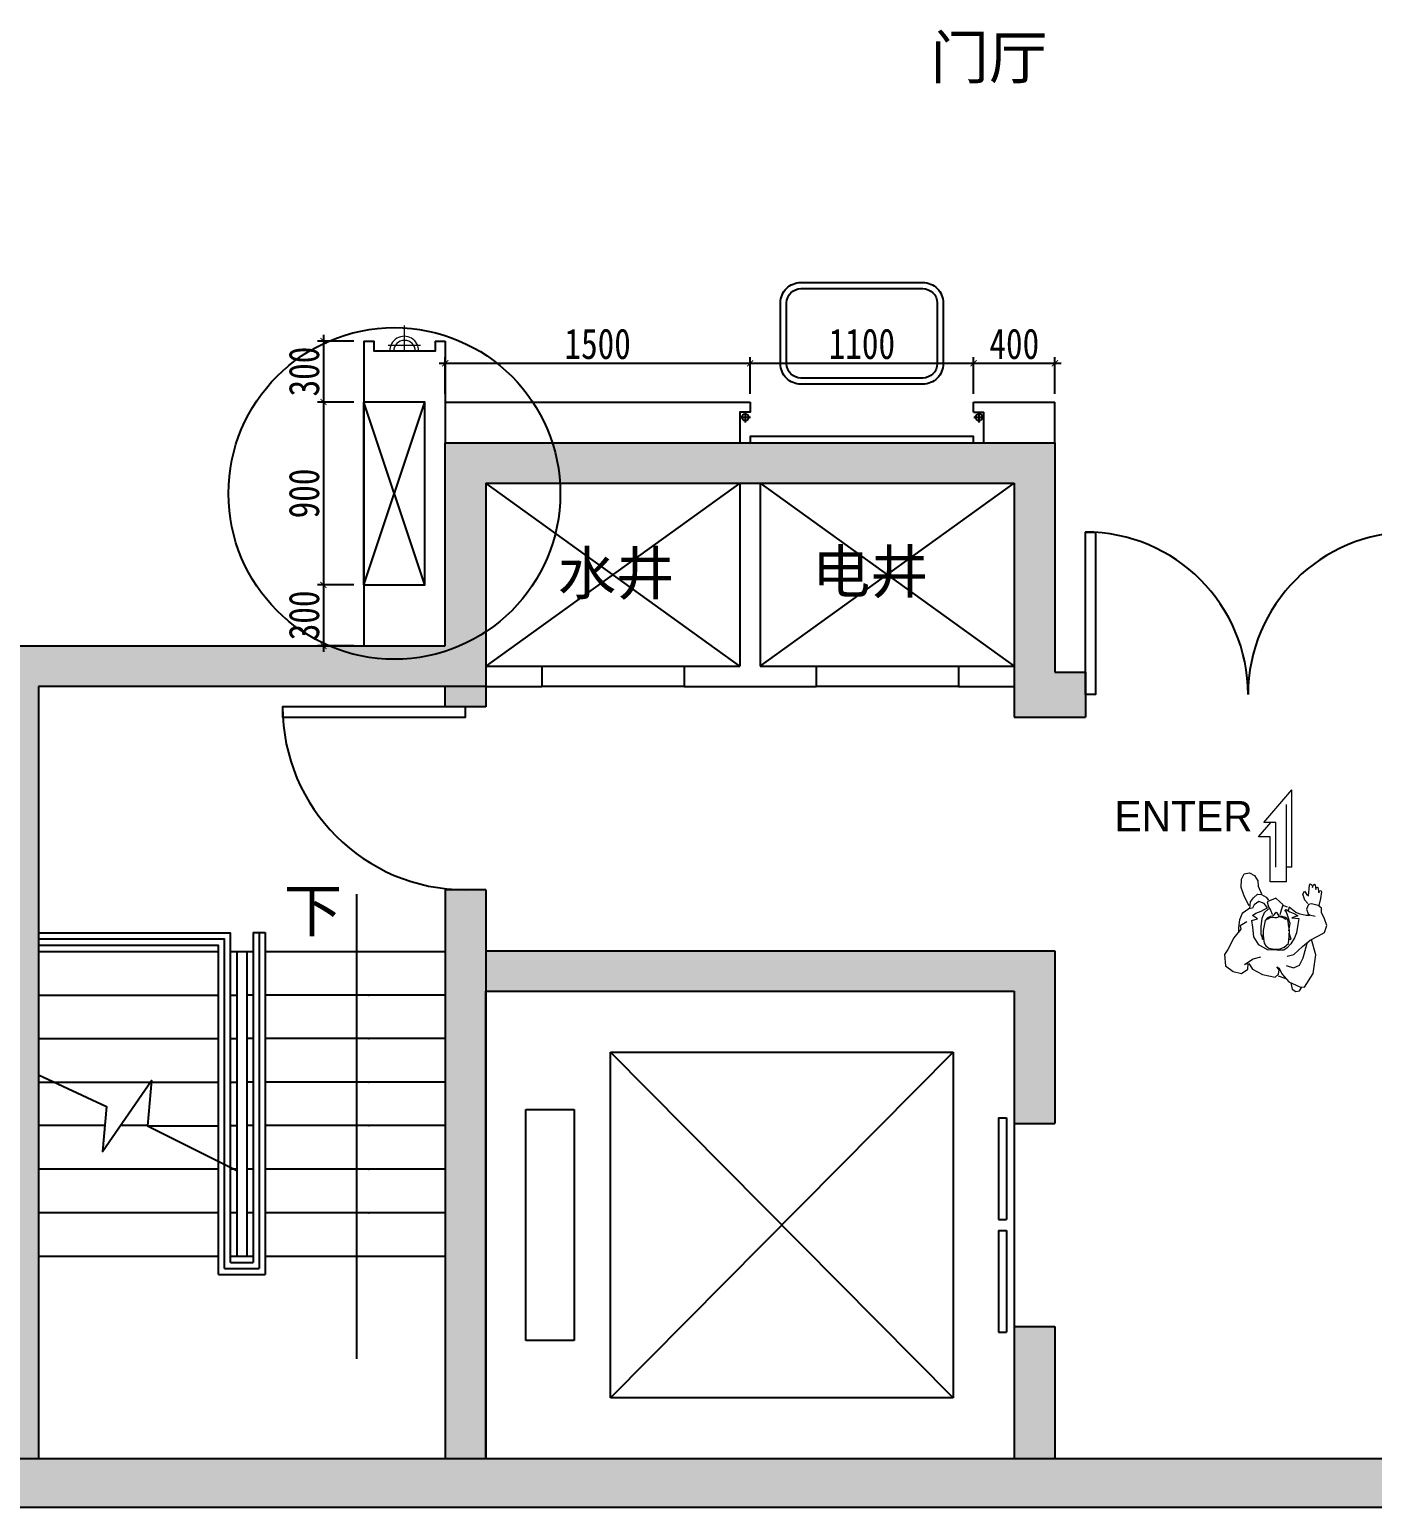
# Model space of a CAD drawing. Header units: millimetres. Extents: x -41640 to 3079702, y -5257903 to 68462.
# Drawn here: x -29616 to -23009, y 35367 to 42640 of the extents above; entities that cross this region are included whole.
import ezdxf

# ---------------------------------------------------------------- set-up
doc = ezdxf.new("R2010")
doc.units = ezdxf.units.MM
doc.header["$LTSCALE"] = 10
doc.linetypes.add('CONTINOUS', pattern=[0])
doc.layers.get('0').update_dxf_attribs({"color": 255})
doc.layers.get('Defpoints').update_dxf_attribs({"color": 255})
for name, color, linetype in [('0008原建筑墙柱体', 145, 'Continuous'), ('0022地面轮廓线', 161, 'Continuous'), ('DIM_SYMB', 3, 'Continuous'), ('EVTR', 45, 'Continuous'), ('PUB_TEXT', 7, 'Continuous'), ('WALL', 255, 'Continuous')]:
    doc.layers.add(name, color=color, linetype=linetype)
doc.layers.add('1综合天花【灯具图层】', color=50, linetype='Continuous', lineweight=13)
doc.layers.add('浅线', color=251, linetype='CONTINOUS', lineweight=0)
doc.styles.add('(图框)宋体', font='', dxfattribs={"width": 0.8})
doc.styles.get("Standard").update_dxf_attribs({"font": ''})
doc.styles.add('邓林', font='simhei.ttf')
doc.styles.add('黑体', font='simhei.ttf', dxfattribs={"width": 0.7})
doc.styles.get('(图框)宋体').set_extended_font_data('SimSun')
doc.styles.get('Standard').set_extended_font_data('SimSun')
doc.dimstyles.get("Standard").update_dxf_attribs({"dimtxt": 0.18, "dimasz": 0.18, "dimexe": 0.18, "dimexo": 0.0625, "dimgap": 0.09, "dimtad": 0, "dimtih": 1, "dimtoh": 1, "dimdec": 4, "dimzin": 0, "dimdsep": 46, "dimtxsty": 'Standard', "dimcen": 0.09, "dimadec": 0, "dimazin": 0, "dimtfac": 1, "dimtdec": 4, "dimtofl": 0, "dimtmove": 0, "dimatfit": 3, "dimfxl": 1, "dimtolj": 1, "dimtzin": 0, "dimarcsym": 0})

# ---------------------------------------------------------------- blocks, each defined once
blk = doc.blocks.new('erhyrehrt')
at = {"layer": '浅线', "color": 250}
for p, q in [((1729821, -3462197.5), (1729793.4, -3462234.3)), ((1729821, -3462197.5), (1729793.4, -3462234.3)), ((1729876.1, -3462191.4), (1729821, -3462197.5)), ((1729876.1, -3462191.4), (1729821, -3462197.5)), ((1729900.6, -3462208.2), (1729876.1, -3462191.4)), ((1729900.6, -3462208.2), (1729876.1, -3462191.4)), ((1729793.4, -3462234.3), (1729782.7, -3462275.6)), ((1729793.4, -3462234.3), (1729782.7, -3462275.6)), ((1729958.9, -3462237.3), (1729900.6, -3462208.2)), ((1729958.9, -3462237.3), (1729900.6, -3462208.2)), ((1730001.7, -3462272.5), (1729958.9, -3462237.3)), ((1730001.7, -3462272.5), (1729958.9, -3462237.3)), ((1730009.4, -3462260.3), (1729986.4, -3462260.3)), ((1730009.4, -3462260.3), (1729986.4, -3462260.3)), ((1730017.1, -3462269.5), (1730001.7, -3462272.5)), ((1730017.1, -3462269.5), (1730001.7, -3462272.5)), ((1730047.7, -3462264.9), (1730009.4, -3462260.3)), ((1730047.7, -3462264.9), (1730009.4, -3462260.3)), ((1730037, -3462301.6), (1730017.1, -3462269.5)), ((1730037, -3462301.6), (1730017.1, -3462269.5)), ((1730078.3, -3462278.7), (1730047.7, -3462264.9)), ((1730078.3, -3462278.7), (1730047.7, -3462264.9)), ((1730161.1, -3462290.9), (1730205.5, -3462274.1)), ((1730161.1, -3462290.9), (1730205.5, -3462274.1)), ((1730205.5, -3462274.1), (1730246.9, -3462275.6)), ((1730205.5, -3462274.1), (1730246.9, -3462275.6)), ((1729804.1, -3462329.2), (1729778.1, -3462378.1)), ((1729804.1, -3462329.2), (1729778.1, -3462378.1)), ((1729782.7, -3462275.6), (1729804.1, -3462306.2)), ((1729782.7, -3462275.6), (1729804.1, -3462306.2)), ((1729804.1, -3462306.2), (1729830.2, -3462307.7)), ((1729804.1, -3462306.2), (1729830.2, -3462307.7)), ((1729831.7, -3462312.3), (1729804.1, -3462329.2)), ((1729831.7, -3462312.3), (1729804.1, -3462329.2)), ((1729830.2, -3462307.7), (1729827.1, -3462290.9)), ((1729827.1, -3462290.9), (1729854.7, -3462332.2)), ((1729830.2, -3462307.7), (1729827.1, -3462290.9)), ((1729827.1, -3462290.9), (1729854.7, -3462332.2)), ((1729854.7, -3462332.2), (1729865.4, -3462370.5)), ((1729854.7, -3462332.2), (1729865.4, -3462370.5)), ((1729923.6, -3462361.3), (1729963.4, -3462336.8)), ((1729923.6, -3462361.3), (1729963.4, -3462336.8)), ((1729963.4, -3462336.8), (1730010.9, -3462330.7)), ((1729963.4, -3462336.8), (1730010.9, -3462330.7)), ((1730010.9, -3462330.7), (1730043.1, -3462326.1)), ((1730010.9, -3462330.7), (1730043.1, -3462326.1)), ((1730043.1, -3462326.1), (1730052.3, -3462353.7)), ((1730043.1, -3462326.1), (1730052.3, -3462353.7)), ((1730052.3, -3462353.7), (1730069.2, -3462329.2)), ((1730052.3, -3462353.7), (1730069.2, -3462329.2)), ((1730069.2, -3462329.2), (1730079.9, -3462346)), ((1730069.2, -3462329.2), (1730079.9, -3462346)), ((1730101.3, -3462310.8), (1730078.3, -3462278.7)), ((1730101.3, -3462310.8), (1730078.3, -3462278.7)), ((1730079.9, -3462346), (1730089.1, -3462372)), ((1730079.9, -3462346), (1730089.1, -3462372)), ((1730104.4, -3462329.2), (1730101.3, -3462310.8)), ((1730104.4, -3462329.2), (1730101.3, -3462310.8)), ((1730102.9, -3462316.9), (1730135, -3462320)), ((1730102.9, -3462316.9), (1730135, -3462320)), ((1730121.2, -3462338.3), (1730104.4, -3462329.2)), ((1730121.2, -3462338.3), (1730104.4, -3462329.2)), ((1730116.6, -3462313.9), (1730161.1, -3462290.9)), ((1730116.6, -3462313.9), (1730161.1, -3462290.9)), ((1730136.6, -3462361.3), (1730121.2, -3462338.3)), ((1730136.6, -3462361.3), (1730121.2, -3462338.3)), ((1730135, -3462320), (1730154.9, -3462335.3)), ((1730135, -3462320), (1730154.9, -3462335.3)), ((1730154.9, -3462335.3), (1730173.3, -3462353.7)), ((1730154.9, -3462335.3), (1730173.3, -3462353.7)), ((1730265.2, -3462339.9), (1730239.2, -3462355.2)), ((1730265.2, -3462339.9), (1730239.2, -3462355.2)), ((1730246.9, -3462275.6), (1730272.9, -3462287.8)), ((1730246.9, -3462275.6), (1730272.9, -3462287.8)), ((1730279, -3462315.4), (1730265.2, -3462339.9)), ((1730279, -3462315.4), (1730265.2, -3462339.9)), ((1730272.9, -3462287.8), (1730279, -3462315.4)), ((1730272.9, -3462287.8), (1730279, -3462315.4)), ((1729778.1, -3462378.1), (1729764.3, -3462440.9)), ((1729778.1, -3462378.1), (1729764.3, -3462440.9)), ((1729897.6, -3462448.6), (1729899.1, -3462402.6)), ((1729897.6, -3462448.6), (1729899.1, -3462402.6)), ((1729899.1, -3462402.6), (1729923.6, -3462361.3)), ((1729899.1, -3462402.6), (1729923.6, -3462361.3)), ((1729907.2, -3462410.3), (1729903.3, -3462437)), ((1729907.2, -3462410.3), (1729903.3, -3462437)), ((1729919.8, -3462394.8), (1729907.2, -3462410.3)), ((1729919.8, -3462394.8), (1729907.2, -3462410.3)), ((1729932.4, -3462387.6), (1729919.8, -3462394.8)), ((1729932.4, -3462387.6), (1729919.8, -3462394.8)), ((1729954.2, -3462383.7), (1729932.4, -3462387.6)), ((1729954.2, -3462383.7), (1729932.4, -3462387.6)), ((1729949.8, -3462382.7), (1729952.7, -3462379.3)), ((1729949.8, -3462382.7), (1729952.7, -3462379.3)), ((1729953.7, -3462386.6), (1729949.8, -3462382.7)), ((1729953.7, -3462386.6), (1729949.8, -3462382.7)), ((1729952.7, -3462379.3), (1729975, -3462382.2)), ((1729952.7, -3462379.3), (1729975, -3462382.2)), ((1729976, -3462381.8), (1729954.2, -3462383.7)), ((1729976, -3462381.8), (1729954.2, -3462383.7)), ((1729977.2, -3462370.5), (1729957.3, -3462378.1)), ((1729977.2, -3462370.5), (1729957.3, -3462378.1)), ((1729993.9, -3462382.2), (1729976, -3462381.8)), ((1729993.9, -3462382.2), (1729976, -3462381.8)), ((1730015.5, -3462370.5), (1729977.2, -3462370.5)), ((1730015.5, -3462370.5), (1729977.2, -3462370.5)), ((1730019.2, -3462386.6), (1729993.9, -3462382.2)), ((1730019.2, -3462386.6), (1729993.9, -3462382.2)), ((1730053.8, -3462375.1), (1730015.5, -3462370.5)), ((1730053.8, -3462375.1), (1730015.5, -3462370.5)), ((1730043.9, -3462392.4), (1730019.2, -3462386.6)), ((1730043.9, -3462392.4), (1730019.2, -3462386.6)), ((1730056.5, -3462403.1), (1730043.9, -3462392.4)), ((1730056.5, -3462403.1), (1730043.9, -3462392.4)), ((1730050.2, -3462403.5), (1730057.9, -3462417.6)), ((1730050.2, -3462403.5), (1730057.9, -3462417.6)), ((1730081.4, -3462387.3), (1730053.8, -3462375.1)), ((1730081.4, -3462387.3), (1730053.8, -3462375.1)), ((1730063.3, -3462417.6), (1730056.5, -3462403.1)), ((1730063.3, -3462417.6), (1730056.5, -3462403.1)), ((1730057.9, -3462417.6), (1730060.4, -3462430.2)), ((1730057.9, -3462417.6), (1730060.4, -3462430.2)), ((1730064.7, -3462426.8), (1730063.3, -3462417.6)), ((1730064.7, -3462426.8), (1730063.3, -3462417.6)), ((1730095.2, -3462417.9), (1730075.3, -3462425.6)), ((1730095.2, -3462417.9), (1730075.3, -3462425.6)), ((1730101.3, -3462408.8), (1730081.4, -3462387.3)), ((1730101.3, -3462408.8), (1730081.4, -3462387.3)), ((1730089.1, -3462372), (1730098.3, -3462387.3)), ((1730089.1, -3462372), (1730098.3, -3462387.3)), ((1730110.5, -3462408.8), (1730095.2, -3462417.9)), ((1730110.5, -3462408.8), (1730095.2, -3462417.9)), ((1730098.3, -3462387.3), (1730105.9, -3462404.2)), ((1730098.3, -3462387.3), (1730105.9, -3462404.2)), ((1730105.9, -3462404.2), (1730127.4, -3462387.3)), ((1730105.9, -3462404.2), (1730127.4, -3462387.3)), ((1730135, -3462401.1), (1730110.5, -3462408.8)), ((1730135, -3462401.1), (1730110.5, -3462408.8)), ((1730127.4, -3462387.3), (1730136.6, -3462361.3)), ((1730127.4, -3462387.3), (1730136.6, -3462361.3)), ((1730153.4, -3462444), (1730135, -3462401.1)), ((1730153.4, -3462444), (1730135, -3462401.1)), ((1730158, -3462396.5), (1730144.2, -3462408.8)), ((1730158, -3462396.5), (1730144.2, -3462408.8)), ((1730171.8, -3462373.6), (1730158, -3462396.5)), ((1730171.8, -3462373.6), (1730158, -3462396.5)), ((1730173.3, -3462353.7), (1730171.8, -3462373.6)), ((1730173.3, -3462353.7), (1730171.8, -3462373.6)), ((1730213.2, -3462358.2), (1730174.9, -3462373.6)), ((1730213.2, -3462358.2), (1730174.9, -3462373.6)), ((1730239.2, -3462355.2), (1730213.2, -3462358.2)), ((1730239.2, -3462355.2), (1730213.2, -3462358.2)), ((1730234.8, -3462417), (1730456.1, -3462417)), ((1730234.8, -3462496.7), (1730234.8, -3462417)), ((1730234.8, -3462417), (1730456.1, -3462417)), ((1730234.8, -3462496.7), (1730234.8, -3462417)), ((1730456.1, -3462417), (1730456.1, -3462359.5)), ((1730456.1, -3462359.5), (1730526.9, -3462420.5)), ((1730456.1, -3462417), (1730456.1, -3462359.5)), ((1730456.1, -3462359.5), (1730526.9, -3462420.5)), ((1730526.9, -3462443.6), (1730526.9, -3462386.1)), ((1730526.9, -3462386.1), (1730686.2, -3462523.2)), ((1730526.9, -3462443.6), (1730526.9, -3462386.1)), ((1730526.9, -3462386.1), (1730686.2, -3462523.2)), ((1729781.1, -3462474.6), (1729741.3, -3462508.2)), ((1729781.1, -3462474.6), (1729741.3, -3462508.2)), ((1729772, -3462456.2), (1729758.2, -3462492.9)), ((1729772, -3462456.2), (1729758.2, -3462492.9)), ((1729764.3, -3462440.9), (1729779.6, -3462457.7)), ((1729764.3, -3462440.9), (1729779.6, -3462457.7)), ((1729779.6, -3462457.7), (1729801.1, -3462460.8)), ((1729779.6, -3462457.7), (1729801.1, -3462460.8)), ((1729808.7, -3462460.8), (1729781.1, -3462474.6)), ((1729808.7, -3462460.8), (1729781.1, -3462474.6)), ((1729801.1, -3462460.8), (1729816.4, -3462450.1)), ((1729801.1, -3462460.8), (1729816.4, -3462450.1)), ((1729816.4, -3462450.1), (1729808.7, -3462460.8)), ((1729816.4, -3462450.1), (1729808.7, -3462460.8)), ((1729897.6, -3462483.8), (1729897.6, -3462448.6)), ((1729897.6, -3462483.8), (1729897.6, -3462448.6)), ((1729909.8, -3462500.6), (1729897.6, -3462483.8)), ((1729909.8, -3462500.6), (1729897.6, -3462483.8)), ((1729903.3, -3462437), (1729904.8, -3462465.5)), ((1729903.3, -3462437), (1729904.8, -3462465.5)), ((1729904.8, -3462465.5), (1729913, -3462485.9)), ((1729904.8, -3462465.5), (1729913, -3462485.9)), ((1729913, -3462485.9), (1729931.4, -3462506.2)), ((1729913, -3462485.9), (1729931.4, -3462506.2)), ((1730057.9, -3462480.6), (1730050.2, -3462494.1)), ((1730057.9, -3462480.6), (1730050.2, -3462494.1)), ((1730054.5, -3462499), (1730059.4, -3462491.2)), ((1730054.5, -3462499), (1730059.4, -3462491.2)), ((1730062.8, -3462462.6), (1730057.9, -3462480.6)), ((1730062.8, -3462462.6), (1730057.9, -3462480.6)), ((1730060.4, -3462430.2), (1730058.9, -3462439.4)), ((1730060.4, -3462430.2), (1730058.9, -3462439.4)), ((1730058.9, -3462439.4), (1730059.4, -3462449.6)), ((1730058.9, -3462439.4), (1730059.4, -3462449.6)), ((1730059.4, -3462449.6), (1730062.8, -3462462.6)), ((1730059.4, -3462449.6), (1730062.8, -3462462.6)), ((1730059.4, -3462491.2), (1730064.2, -3462475.7)), ((1730059.4, -3462491.2), (1730064.2, -3462475.7)), ((1730064.2, -3462475.7), (1730065.2, -3462461.2)), ((1730064.2, -3462475.7), (1730065.2, -3462461.2)), ((1730064.7, -3462431.2), (1730064.7, -3462426.8)), ((1730064.7, -3462431.2), (1730064.7, -3462426.8)), ((1730072.5, -3462435), (1730064.7, -3462431.2)), ((1730072.5, -3462435), (1730064.7, -3462431.2)), ((1730065.2, -3462461.2), (1730073.4, -3462455.9)), ((1730065.2, -3462461.2), (1730073.4, -3462455.9)), ((1730080.2, -3462440.8), (1730072.5, -3462435)), ((1730080.2, -3462440.8), (1730072.5, -3462435)), ((1730073.4, -3462455.9), (1730081.2, -3462451)), ((1730073.4, -3462455.9), (1730081.2, -3462451)), ((1730075.3, -3462425.6), (1730073.7, -3462425.6)), ((1730075.3, -3462425.6), (1730073.7, -3462425.6)), ((1730073.7, -3462465.4), (1730096.7, -3462471.5)), ((1730073.7, -3462465.4), (1730096.7, -3462471.5)), ((1730083.1, -3462446.2), (1730080.2, -3462440.8)), ((1730083.1, -3462446.2), (1730080.2, -3462440.8)), ((1730081.2, -3462451), (1730083.1, -3462446.2)), ((1730081.2, -3462451), (1730083.1, -3462446.2)), ((1730087.5, -3462494.5), (1730089.1, -3462488.3)), ((1730087.5, -3462494.5), (1730089.1, -3462488.3)), ((1730089.1, -3462488.3), (1730098.3, -3462496)), ((1730089.1, -3462488.3), (1730098.3, -3462496)), ((1730096.7, -3462471.5), (1730121.2, -3462480.7)), ((1730096.7, -3462471.5), (1730121.2, -3462480.7)), ((1730109, -3462502.1), (1730115.1, -3462488.3)), ((1730109, -3462502.1), (1730115.1, -3462488.3)), ((1730115.1, -3462488.3), (1730116.6, -3462483.8)), ((1730115.1, -3462488.3), (1730116.6, -3462483.8)), ((1730121.2, -3462480.7), (1730153.4, -3462444)), ((1730121.2, -3462480.7), (1730153.4, -3462444)), ((1730305.6, -3462443.6), (1730526.9, -3462443.6)), ((1730305.6, -3462443.6), (1730526.9, -3462443.6)), ((1729706.1, -3462525.1), (1729693.8, -3462543.5)), ((1729706.1, -3462525.1), (1729693.8, -3462543.5)), ((1729693.8, -3462543.5), (1729696.9, -3462560.3)), ((1729693.8, -3462543.5), (1729696.9, -3462560.3)), ((1729696.9, -3462560.3), (1729715.3, -3462572.5)), ((1729696.9, -3462560.3), (1729715.3, -3462572.5)), ((1729736.7, -3462517.4), (1729706.1, -3462525.1)), ((1729736.7, -3462517.4), (1729706.1, -3462525.1)), ((1729716.8, -3462561.8), (1729715.3, -3462584.8)), ((1729716.8, -3462561.8), (1729715.3, -3462584.8)), ((1729741.3, -3462508.2), (1729716.8, -3462561.8)), ((1729741.3, -3462508.2), (1729716.8, -3462561.8)), ((1729822.5, -3462496), (1729810.3, -3462531.2)), ((1729822.5, -3462496), (1729810.3, -3462531.2)), ((1729810.3, -3462531.2), (1729824, -3462560.3)), ((1729810.3, -3462531.2), (1729824, -3462560.3)), ((1729824, -3462560.3), (1729859.3, -3462578.7)), ((1729824, -3462560.3), (1729859.3, -3462578.7)), ((1729868.5, -3462500.6), (1729876.1, -3462532.7)), ((1729868.5, -3462500.6), (1729876.1, -3462532.7)), ((1729876.1, -3462532.7), (1729916, -3462575.6)), ((1729876.1, -3462532.7), (1729916, -3462575.6)), ((1729928.2, -3462517.4), (1729909.8, -3462500.6)), ((1729928.2, -3462517.4), (1729909.8, -3462500.6)), ((1729958.9, -3462535.8), (1729928.2, -3462517.4)), ((1729958.9, -3462535.8), (1729928.2, -3462517.4)), ((1729931.4, -3462506.2), (1729964.4, -3462510.6)), ((1729931.4, -3462506.2), (1729964.4, -3462510.6)), ((1729954.2, -3462508.2), (1729950.3, -3462515.4)), ((1729954.2, -3462508.2), (1729950.3, -3462515.4)), ((1729950.3, -3462515.4), (1729952.7, -3462519.8)), ((1729950.3, -3462515.4), (1729952.7, -3462519.8)), ((1729952.7, -3462519.8), (1729981.8, -3462510.1)), ((1729952.7, -3462519.8), (1729981.8, -3462510.1)), ((1729983.4, -3462546.5), (1729958.9, -3462535.8)), ((1729983.4, -3462546.5), (1729958.9, -3462535.8)), ((1729964.4, -3462510.6), (1729996.9, -3462512)), ((1729964.4, -3462510.6), (1729996.9, -3462512)), ((1730024.7, -3462552.6), (1729983.4, -3462546.5)), ((1730024.7, -3462552.6), (1729983.4, -3462546.5)), ((1729992.6, -3462508.2), (1730029.3, -3462514.4)), ((1729992.6, -3462508.2), (1730029.3, -3462514.4)), ((1729996.9, -3462512), (1730023, -3462506.7)), ((1729996.9, -3462512), (1730023, -3462506.7)), ((1730023, -3462506.7), (1730044.4, -3462504.3)), ((1730023, -3462506.7), (1730044.4, -3462504.3)), ((1730053.8, -3462557.2), (1730024.7, -3462552.6)), ((1730053.8, -3462557.2), (1730024.7, -3462552.6)), ((1730029.3, -3462514.4), (1730070.7, -3462502.1)), ((1730029.3, -3462514.4), (1730070.7, -3462502.1)), ((1730044.4, -3462504.3), (1730054.5, -3462499)), ((1730044.4, -3462504.3), (1730054.5, -3462499)), ((1730056.9, -3462523.6), (1730053.8, -3462557.2)), ((1730056.9, -3462523.6), (1730053.8, -3462557.2)), ((1730066.1, -3462552.6), (1730056.9, -3462523.6)), ((1730066.1, -3462552.6), (1730056.9, -3462523.6)), ((1730076.8, -3462537.3), (1730066.1, -3462552.6)), ((1730076.8, -3462537.3), (1730066.1, -3462552.6)), ((1730069.2, -3462594), (1730075.3, -3462564.9)), ((1730069.2, -3462594), (1730075.3, -3462564.9)), ((1730070.7, -3462502.1), (1730087.5, -3462494.5)), ((1730070.7, -3462502.1), (1730087.5, -3462494.5)), ((1730075.3, -3462564.9), (1730082.9, -3462543.5)), ((1730075.3, -3462564.9), (1730082.9, -3462543.5)), ((1730086, -3462512.8), (1730076.8, -3462537.3)), ((1730086, -3462512.8), (1730076.8, -3462537.3)), ((1730082.9, -3462543.5), (1730109, -3462509.8)), ((1730082.9, -3462543.5), (1730109, -3462509.8)), ((1730098.3, -3462496), (1730086, -3462512.8)), ((1730098.3, -3462496), (1730086, -3462512.8)), ((1730109, -3462509.8), (1730093.7, -3462505.2)), ((1730109, -3462509.8), (1730093.7, -3462505.2)), ((1730234.8, -3462496.7), (1730615.4, -3462496.7)), ((1730234.8, -3462496.7), (1730615.4, -3462496.7)), ((1730305.6, -3462523.2), (1730305.6, -3462496.7)), ((1730305.6, -3462523.2), (1730305.6, -3462496.7)), ((1730305.6, -3462523.2), (1730686.2, -3462523.2)), ((1730305.6, -3462523.2), (1730686.2, -3462523.2)), ((1729715.3, -3462584.8), (1729782.7, -3462627.6)), ((1729715.3, -3462584.8), (1729782.7, -3462627.6)), ((1729782.7, -3462627.6), (1729874.6, -3462641.4)), ((1729782.7, -3462627.6), (1729874.6, -3462641.4)), ((1729859.3, -3462578.7), (1729932.8, -3462598.6)), ((1729859.3, -3462578.7), (1729932.8, -3462598.6)), ((1729874.6, -3462641.4), (1729949.7, -3462620)), ((1729874.6, -3462641.4), (1729949.7, -3462620)), ((1729916, -3462575.6), (1729946.6, -3462613.9)), ((1729916, -3462575.6), (1729946.6, -3462613.9)), ((1729946.6, -3462613.9), (1729968, -3462653.7)), ((1729946.6, -3462613.9), (1729968, -3462653.7)), ((1730072.2, -3462610.8), (1730064.6, -3462638.4)), ((1730072.2, -3462610.8), (1730064.6, -3462638.4)), ((1730069.2, -3462609.3), (1730069.2, -3462594)), ((1730069.2, -3462609.3), (1730069.2, -3462594)), ((1730076.8, -3462603.1), (1730072.2, -3462610.8)), ((1730076.8, -3462603.1), (1730072.2, -3462610.8)), ((1730099.8, -3462595.5), (1730076.8, -3462603.1)), ((1730099.8, -3462595.5), (1730076.8, -3462603.1)), ((1730122.8, -3462604.7), (1730099.8, -3462595.5)), ((1730122.8, -3462604.7), (1730099.8, -3462595.5)), ((1730118.2, -3462652.1), (1730125.8, -3462620)), ((1730118.2, -3462652.1), (1730125.8, -3462620)), ((1730125.8, -3462620), (1730122.8, -3462604.7)), ((1730125.8, -3462620), (1730122.8, -3462604.7)), ((1730127.4, -3462601.6), (1730144.2, -3462586.3)), ((1730127.4, -3462601.6), (1730144.2, -3462586.3)), ((1730144.2, -3462586.3), (1730173.3, -3462577.1)), ((1730144.2, -3462586.3), (1730173.3, -3462577.1)), ((1730173.3, -3462595.5), (1730165.7, -3462604.7)), ((1730173.3, -3462595.5), (1730165.7, -3462604.7)), ((1730165.7, -3462604.7), (1730217.7, -3462609.3)), ((1730165.7, -3462604.7), (1730217.7, -3462609.3)), ((1730173.3, -3462577.1), (1730188.6, -3462584.8)), ((1730173.3, -3462577.1), (1730188.6, -3462584.8)), ((1730188.6, -3462584.8), (1730173.3, -3462595.5)), ((1730188.6, -3462584.8), (1730173.3, -3462595.5)), ((1730219.3, -3462638.4), (1730196.3, -3462641.4)), ((1730219.3, -3462638.4), (1730196.3, -3462641.4)), ((1730216.2, -3462623), (1730205.5, -3462624.6)), ((1730216.2, -3462623), (1730205.5, -3462624.6)), ((1730205.5, -3462624.6), (1730217.7, -3462627.6)), ((1730205.5, -3462624.6), (1730217.7, -3462627.6)), ((1730223.9, -3462615.4), (1730216.2, -3462623)), ((1730223.9, -3462615.4), (1730216.2, -3462623)), ((1730217.7, -3462609.3), (1730223.9, -3462615.4)), ((1730217.7, -3462609.3), (1730223.9, -3462615.4)), ((1730217.7, -3462627.6), (1730222.3, -3462635.3)), ((1730217.7, -3462627.6), (1730222.3, -3462635.3)), ((1730222.3, -3462635.3), (1730219.3, -3462638.4)), ((1730222.3, -3462635.3), (1730219.3, -3462638.4)), ((1729968, -3462653.7), (1729984.9, -3462684.3)), ((1729968, -3462653.7), (1729984.9, -3462684.3)), ((1729984.9, -3462684.3), (1730018.6, -3462695)), ((1729984.9, -3462684.3), (1730018.6, -3462695)), ((1730018.6, -3462695), (1730052.3, -3462684.3)), ((1730018.6, -3462695), (1730052.3, -3462684.3)), ((1730052.3, -3462684.3), (1730082.9, -3462669)), ((1730052.3, -3462684.3), (1730082.9, -3462669)), ((1730082.9, -3462669), (1730104.4, -3462669)), ((1730082.9, -3462669), (1730104.4, -3462669)), ((1730104.4, -3462669), (1730118.2, -3462652.1)), ((1730104.4, -3462669), (1730118.2, -3462652.1)), ((1730151.9, -3462664.4), (1730118.2, -3462655.2)), ((1730151.9, -3462664.4), (1730118.2, -3462655.2)), ((1730185.6, -3462669), (1730151.9, -3462664.4)), ((1730185.6, -3462669), (1730151.9, -3462664.4)), ((1730205.5, -3462650.6), (1730179.4, -3462655.2)), ((1730205.5, -3462650.6), (1730179.4, -3462655.2)), ((1730179.4, -3462655.2), (1730190.2, -3462659.8)), ((1730179.4, -3462655.2), (1730190.2, -3462659.8)), ((1730191.7, -3462665.9), (1730185.6, -3462669)), ((1730191.7, -3462665.9), (1730185.6, -3462669)), ((1730190.2, -3462659.8), (1730191.7, -3462665.9)), ((1730190.2, -3462659.8), (1730191.7, -3462665.9)), ((1730196.3, -3462641.4), (1730207, -3462642.9)), ((1730196.3, -3462641.4), (1730207, -3462642.9)), ((1730208.6, -3462649.1), (1730205.5, -3462650.6)), ((1730208.6, -3462649.1), (1730205.5, -3462650.6)), ((1730207, -3462642.9), (1730208.6, -3462649.1)), ((1730207, -3462642.9), (1730208.6, -3462649.1))]:
    blk.add_line(p, q, dxfattribs=at)
at = {"layer": '浅线', "color": 250, "insert": (1730631.9, -3462330.3), "char_height": 150, "width": 1965.401, "attachment_point": 3, "rotation": 270}
blk.add_mtext('\\fﾺￚￌﾣﾤ|b0|i0|c134|p2;ENTER', dxfattribs=at)
blk.add_mtext('\\fﾺￚￌﾣﾤ|b0|i0|c134|p2;ENTER', dxfattribs=at)
blk = doc.blocks.new('_ArchTick')
at = {"color": 0, "linetype": 'ByBlock', "const_width": 0.15}
blk.add_lwpolyline([(-0.5, -0.5), (0.5, 0.5)], dxfattribs=at)
blk = doc.blocks.new('*D641')
at = {"color": 250, "lineweight": -2}
for p, q in [((-28020.1, 41107), (-28200.1, 41107)), ((-28170.1, 41137), (-28170.1, 40777)), ((-28020.1, 40807), (-28200.1, 40807))]:
    blk.add_line(p, q, dxfattribs=at)
at = {"layer": 'Defpoints', "color": 0, "lineweight": 30}
for p in [(-27971.1, 41107), (-27971.1, 40807)]:
    blk.add_point(p, dxfattribs=at)
at = {"color": 250, "lineweight": -2, "xscale": 30, "yscale": 30, "zscale": 30}
for p, rotation in [((-28170.1, 41107), 90), ((-28170.1, 40807), 270)]:
    blk.add_blockref('_ArchTick', p, dxfattribs=dict(at, rotation=rotation))
at = {"color": 45, "insert": (-28265.1, 40957), "char_height": 150, "attachment_point": 5, "rotation": 90, "style": '(图框)宋体', "bg_fill": 3, "box_fill_scale": 1.1, "bg_fill_color": 256, "bg_fill_true_color": 13158600, "bg_fill_transparency": 5536972}
blk.add_mtext('300', dxfattribs=at)
at = {"layer": 'Defpoints', "color": 0, "lineweight": 30}
blk.add_point((-28170.1, 40807), dxfattribs=at)
blk = doc.blocks.new('_Dot')
at = {"color": 0, "linetype": 'ByBlock', "lineweight": -2}
blk.add_line((-0.5, 0), (-1, 0), dxfattribs=at)
at = {"color": 0, "linetype": 'ByBlock', "const_width": 0.5}
blk.add_lwpolyline([(-0.25, 0, 1), (0.25, 0, 1)], format="xyb", close=True, dxfattribs=at)
blk = doc.blocks.new('DOT')
at = {"color": 0, "linetype": 'ByBlock'}
blk.add_line((-0.35, 0), (-1, 0), dxfattribs=at)
at = {"color": 0, "linetype": 'ByBlock', "const_width": 0.35}
blk.add_lwpolyline([(-0.175, 0, 1), (0.175, 0, 1)], format="xyb", close=True, dxfattribs=at)
blk = doc.blocks.new('*D642')
at = {"color": 250, "lineweight": -2}
for p, q in [((-28020.1, 40807), (-28200.1, 40807)), ((-28170.1, 40837), (-28170.1, 39877)), ((-28020.1, 39907), (-28200.1, 39907))]:
    blk.add_line(p, q, dxfattribs=at)
at = {"layer": 'Defpoints', "color": 0, "lineweight": 30}
for p in [(-27971.1, 40807), (-28170.1, 39907), (-27971.1, 39907)]:
    blk.add_point(p, dxfattribs=at)
at = {"color": 250, "lineweight": -2, "xscale": 30, "yscale": 30, "zscale": 30}
for p, rotation in [((-28170.1, 40807), 90), ((-28170.1, 39907), 270)]:
    blk.add_blockref('_ArchTick', p, dxfattribs=dict(at, rotation=rotation))
at = {"color": 45, "insert": (-28265.1, 40357), "char_height": 150, "attachment_point": 5, "rotation": 90, "style": '(图框)宋体', "bg_fill": 3, "box_fill_scale": 1.1, "bg_fill_color": 256, "bg_fill_true_color": 13158600, "bg_fill_transparency": 5536972}
blk.add_mtext('900', dxfattribs=at)
blk = doc.blocks.new('*D643')
at = {"color": 250, "lineweight": -2}
for p, q in [((-28170.1, 39937), (-28170.1, 39577)), ((-28020.1, 39907), (-28200.1, 39907)), ((-28020.1, 39607), (-28200.1, 39607))]:
    blk.add_line(p, q, dxfattribs=at)
at = {"layer": 'Defpoints', "color": 0, "lineweight": 30}
for p in [(-27971.1, 39907), (-27971.1, 39607)]:
    blk.add_point(p, dxfattribs=at)
at = {"color": 250, "lineweight": -2, "xscale": 30, "yscale": 30, "zscale": 30}
for p, rotation in [((-28170.1, 39907), 90), ((-28170.1, 39607), 270)]:
    blk.add_blockref('_ArchTick', p, dxfattribs=dict(at, rotation=rotation))
at = {"color": 45, "insert": (-28265.1, 39757), "char_height": 150, "attachment_point": 5, "rotation": 90, "style": '(图框)宋体', "bg_fill": 3, "box_fill_scale": 1.1, "bg_fill_color": 256, "bg_fill_true_color": 13158600, "bg_fill_transparency": 12750096}
blk.add_mtext('300', dxfattribs=at)
at = {"layer": 'Defpoints', "color": 0, "lineweight": 30}
blk.add_point((-28170.1, 39607), dxfattribs=at)
blk = doc.blocks.new('*D644')
at = {"color": 250, "lineweight": -2}
for p, q in [((-27571.1, 40847.7), (-27571.1, 41027.7)), ((-26071.1, 40847.7), (-26071.1, 41027.7)), ((-27601.1, 40997.7), (-26041.1, 40997.7))]:
    blk.add_line(p, q, dxfattribs=at)
at = {"layer": 'Defpoints', "color": 0, "lineweight": 30}
for p in [(-26071.1, 40997.7), (-27571.1, 40807), (-26071.1, 40807)]:
    blk.add_point(p, dxfattribs=at)
at = {"color": 250, "lineweight": -2, "xscale": 30, "yscale": 30, "zscale": 30, "rotation": 180}
blk.add_blockref('_ArchTick', (-27571.1, 40997.7), dxfattribs=at)
at = {"color": 250, "lineweight": -2, "xscale": 30, "yscale": 30, "zscale": 30}
blk.add_blockref('_ArchTick', (-26071.1, 40997.7), dxfattribs=at)
at = {"color": 45, "insert": (-26821.1, 41092.7), "char_height": 150, "attachment_point": 5, "style": '(图框)宋体', "bg_fill": 3, "box_fill_scale": 1.1, "bg_fill_color": 256, "bg_fill_true_color": 13158600, "bg_fill_transparency": 5537488}
blk.add_mtext('1500', dxfattribs=at)
blk = doc.blocks.new('*D645')
at = {"color": 250, "lineweight": -2}
for p, q in [((-26071.1, 40847.7), (-26071.1, 41027.7)), ((-24971.1, 40847.7), (-24971.1, 41027.7)), ((-26101.1, 40997.7), (-24941.1, 40997.7))]:
    blk.add_line(p, q, dxfattribs=at)
at = {"layer": 'Defpoints', "color": 0, "lineweight": 30}
for p in [(-24971.1, 40997.7), (-26071.1, 40807), (-24971.1, 40807)]:
    blk.add_point(p, dxfattribs=at)
at = {"color": 250, "lineweight": -2, "xscale": 30, "yscale": 30, "zscale": 30, "rotation": 180}
blk.add_blockref('_ArchTick', (-26071.1, 40997.7), dxfattribs=at)
at = {"color": 250, "lineweight": -2, "xscale": 30, "yscale": 30, "zscale": 30}
blk.add_blockref('_ArchTick', (-24971.1, 40997.7), dxfattribs=at)
at = {"color": 45, "insert": (-25521.1, 41092.7), "char_height": 150, "attachment_point": 5, "style": '(图框)宋体', "bg_fill": 3, "box_fill_scale": 1.1, "bg_fill_color": 256, "bg_fill_true_color": 13158600, "bg_fill_transparency": 14455564}
blk.add_mtext('1100', dxfattribs=at)
blk = doc.blocks.new('*D646')
at = {"color": 250, "lineweight": -2}
for p, q in [((-24971.1, 40847.7), (-24971.1, 41027.7)), ((-24571.1, 40847.7), (-24571.1, 41027.7)), ((-25001.1, 40997.7), (-24541.1, 40997.7))]:
    blk.add_line(p, q, dxfattribs=at)
at = {"layer": 'Defpoints', "color": 0, "lineweight": 30}
for p in [(-24571.1, 40997.7), (-24971.1, 40807), (-24571.1, 40807)]:
    blk.add_point(p, dxfattribs=at)
at = {"color": 250, "lineweight": -2, "xscale": 30, "yscale": 30, "zscale": 30, "rotation": 180}
blk.add_blockref('_ArchTick', (-24971.1, 40997.7), dxfattribs=at)
at = {"color": 250, "lineweight": -2, "xscale": 30, "yscale": 30, "zscale": 30}
blk.add_blockref('_ArchTick', (-24571.1, 40997.7), dxfattribs=at)
at = {"color": 45, "insert": (-24771.1, 41092.7), "char_height": 150, "attachment_point": 5, "style": '(图框)宋体', "bg_fill": 3, "box_fill_scale": 1.1, "bg_fill_color": 256, "bg_fill_true_color": 13158600, "bg_fill_transparency": 14460368}
blk.add_mtext('400', dxfattribs=at)

msp = doc.modelspace()

# ---------------------------------------------------------------- hatches: boundary and pattern name
at = {"layer": '0008原建筑墙柱体'}
for points in [[(-24571.1, 40607), (-27571.1, 40607), (-27571.1, 39607), (-29971.3, 39607), (-29971.3, 39407), (-29771.3, 39407), (-29771.3, 35607), (-29571.3, 35607), (-29571.3, 39407), (-27371.1, 39407), (-27371.1, 40407), (-24771.1, 40407), (-24771.1, 39257), (-24421.1, 39257), (-24421.1, 39477), (-24571.1, 39477)], [(-27371.1, 39407), (-27571.1, 39407), (-27571.1, 39307), (-27471.1, 39307), (-27371.1, 39307)], [(-27371.1, 37907), (-27371.1, 38407), (-27571.1, 38407), (-27571.1, 35607), (-27371.1, 35607)], [(-18141.1, 35777), (-18381.1, 35777), (-18381.1, 35607), (-37571.3, 35607), (-37571.3, 36557), (-37811.3, 36557), (-37811.3, 35367), (-18141.1, 35367)]]:
    msp.add_hatch(color=252, dxfattribs=at).paths.add_polyline_path(points)
h = msp.add_hatch(color=252, dxfattribs=at)
h.paths.add_polyline_path([(-24571.1, 38107), (-27371.1, 38107), (-27371.1, 37907), (-24771.1, 37907), (-24771.1, 37257), (-24571.1, 37257)])
h.paths.add_polyline_path([(-24571.1, 36257), (-24771.1, 36257), (-24771.1, 35607), (-24571.1, 35607)])

# ---------------------------------------------------------------- linework, layer by layer
at = {"color": 7}
for p, q in [((-27971.1, 41107), (-27971.1, 39607)), ((-27371.1, 40407), (-27371.1, 39407)), ((-29571.3, 39407), (-29571.3, 35607)), ((-20881.1, 35607), (-37571.3, 35607)), ((-18141.1, 35367), (-37811.3, 35367))]:
    msp.add_line(p, q, dxfattribs=at)
at = {"color": 7, "ltscale": 0.5}
for p, q in [((-27971.1, 41107), (-27921.1, 41107)), ((-27621.1, 41107), (-27571.1, 41107)), ((-27571.1, 39607), (-27571.1, 40607)), ((-27571.1, 40607), (-24571.1, 40607)), ((-26200.3, 40607), (-26200.3, 40607)), ((-26071.1, 40607), (-24571.1, 40607)), ((-24571.1, 40607), (-24571.1, 39477)), ((-27371.1, 40407), (-24771.1, 40407)), ((-26121.1, 40407), (-26121.1, 39507)), ((-26021.1, 40407), (-26021.1, 39507)), ((-24771.1, 40407), (-24771.1, 39257)), ((-29971.3, 39607), (-27571.1, 39607)), ((-27371.1, 39507), (-27096.1, 39507)), ((-26396.1, 39507), (-26121.1, 39507)), ((-26021.1, 39507), (-25746.1, 39507)), ((-25046.1, 39507), (-24771.1, 39507)), ((-24571.1, 39477), (-24421.1, 39477)), ((-24421.1, 39477), (-24421.1, 39257)), ((-27371.1, 39407), (-29571.3, 39407)), ((-27371.1, 39407), (-27371.1, 39307)), ((-27371.1, 39407), (-27096.1, 39407)), ((-26396.1, 39407), (-25746.1, 39407)), ((-25046.1, 39407), (-24771.1, 39407)), ((-27371.1, 39307), (-27571.1, 39307)), ((-24771.1, 39257), (-24421.1, 39257)), ((-27371.1, 38407), (-27571.1, 38407)), ((-27571.1, 38407), (-27571.1, 35607)), ((-27371.1, 38407), (-27371.1, 35607)), ((-27371.1, 38107), (-24571.1, 38107)), ((-24571.1, 38107), (-24571.1, 37257)), ((-27371.1, 37907), (-24771.1, 37907)), ((-27371.1, 35607), (-27371.1, 37907)), ((-24771.1, 37907), (-24771.1, 37257)), ((-24771.1, 37257), (-24571.1, 37257)), ((-24771.1, 36257), (-24771.1, 35607)), ((-24771.1, 36257), (-24571.1, 36257)), ((-24571.1, 36257), (-24571.1, 35607))]:
    msp.add_line(p, q, dxfattribs=at)
at = {"color": 45}
for p, q in [((-27971.1, 39907), (-27971.1, 40807)), ((-27571.1, 40807), (-26071.1, 40807)), ((-24971.1, 40807), (-24571.1, 40807)), ((-24971.1, 40757), (-24971.1, 40807)), ((-24571.1, 40607), (-24571.1, 40807)), ((-24971.1, 40757), (-24921.1, 40757)), ((-24921.1, 40607), (-24921.1, 40757))]:
    msp.add_line(p, q, dxfattribs=at)
at = {"color": 45, "linetype": 'Continuous', "extrusion": (0, 0, -1)}
for p, q in [((-24849.5, 37283.7), (-24809.2, 37283.7)), ((-24849.5, 37283.7), (-24849.5, 36783.7)), ((-24809.2, 37283.7), (-24809.2, 36783.7)), ((-24771.1, 37257), (-24771.1, 36257)), ((-24849.5, 36783.7), (-24809.2, 36783.7)), ((-24849.5, 36730.4), (-24849.5, 36230.4)), ((-24849.5, 36730.4), (-24809.2, 36730.4)), ((-24809.2, 36730.4), (-24809.2, 36230.4)), ((-24849.5, 36230.4), (-24809.2, 36230.4))]:
    msp.add_line(p, q, dxfattribs=at)
at = {"color": 45}
msp.add_lwpolyline([(-25221, 40895.1), (-25821.2, 40895.1, -0.414214), (-25921.2, 40995.1), (-25921.2, 41295.1, -0.414214), (-25821.2, 41395.1), (-25221, 41395.1, -0.414214), (-25121, 41295.1), (-25121, 40995.1, -0.414214)], format="xyb", close=True, dxfattribs=at)
at = {"color": 250}
msp.add_lwpolyline([(-25221, 40925.1), (-25821.2, 40925.1, -0.414214), (-25891.2, 40995.1), (-25891.2, 41295.1, -0.414214), (-25821.2, 41365.1), (-25221, 41365.1, -0.414214), (-25151, 41295.1), (-25151, 40995.1, -0.414214)], format="xyb", close=True, dxfattribs=at)
at = {"color": 7}
for points in [[(-27621.1, 41107), (-27621.1, 41057), (-27921.1, 41057), (-27921.1, 41107)], [(-27571.1, 41107), (-27571.1, 40607)]]:
    msp.add_lwpolyline(points, dxfattribs=at)
at = {"color": 45}
for points in [[(-27971.1, 39907), (-27671.1, 39907), (-27671.1, 40807), (-27971.1, 40807)], [(-26071.1, 40807), (-26071.1, 40757), (-26121.1, 40757), (-26121.1, 40607)]]:
    msp.add_lwpolyline(points, dxfattribs=at)
at = {"color": 250, "ltscale": 0.5}
for points in [[(-27671.1, 39907), (-27971.1, 40807)], [(-27971.1, 39907), (-27671.1, 40807)], [(-26121.1, 40407), (-27371.1, 39507)], [(-26121.1, 39507), (-27371.1, 40407)], [(-26021.1, 40407), (-24771.1, 39507)], [(-26021.1, 39507), (-24771.1, 40407)], [(-29036.6, 37245.7), (-28686.7, 37245.7)]]:
    msp.add_lwpolyline(points, dxfattribs=at)
at = {"color": 1, "elevation": 0}
for points in [[(-26120.6, 40732.5), (-26068.3, 40732.5)], [(-26095.3, 40757.4), (-26095.3, 40706.9)], [(-24970.6, 40732.5), (-24918.3, 40732.5)], [(-24945.3, 40757.4), (-24945.3, 40706.9)]]:
    msp.add_lwpolyline(points, dxfattribs=at)
at = {"color": 45}
msp.add_lwpolyline([(-24971.1, 40607), (-24971.1, 40637), (-26071.1, 40637), (-26071.1, 40607)], close=True, dxfattribs=at)
at = {"color": 45, "ltscale": 0.5}
for points in [[(-24421.1, 39367), (-24421.1, 40167), (-24371.1, 40167), (-24371.1, 39367), (-24421.1, 39367)], [(-27096.1, 39507), (-26396.1, 39507)], [(-25746.1, 39507), (-25046.1, 39507)], [(-26396.1, 39407), (-27096.1, 39407)], [(-25046.1, 39407), (-25746.1, 39407)], [(-27471.1, 39307), (-28371.1, 39307), (-28371.1, 39257), (-27471.1, 39257), (-27471.1, 39307)], [(-28626.7, 36573.1), (-28626.7, 38193.1), (-29571.3, 38193.1)], [(-28516.7, 38195.9), (-28456.7, 38195.9)], [(-28686.7, 36513.1), (-28686.7, 38133.1), (-29571.3, 38133.1)]]:
    msp.add_lwpolyline(points, dxfattribs=at)
at = {"color": 7, "ltscale": 0.5}
for points in [[(-27096.1, 39507), (-27096.1, 39407)], [(-26396.1, 39507), (-26396.1, 39407)], [(-25746.1, 39507), (-25746.1, 39407)], [(-25046.1, 39507), (-25046.1, 39407)], [(-27571.1, 39307), (-27571.1, 39407)]]:
    msp.add_lwpolyline(points, dxfattribs=at)
at = {"color": 8, "ltscale": 0.5}
msp.add_lwpolyline([(-28656.7, 36543.1), (-28656.7, 38163.1), (-29571.3, 38163.1)], dxfattribs=at)
at = {"color": 1}
for centre in [(-26094.6, 40732.1, 0), (-24944.6, 40732.1, 0)]:
    msp.add_circle(centre, 16.6, dxfattribs=at)
at = {"color": 250, "ltscale": 0.5}
for centre, radius, start, end in [((-24421.1, 39367), 800, 0, 90), ((-22821.1, 39367), 800, 90, 180), ((-27471.1, 39307), 900, 180, 270)]:
    msp.add_arc(centre, radius, start, end, dxfattribs=at)
at = {"color": 7}
for p in [(-27946.4, 37888.8), (-27946.4, 37674.5), (-27946.4, 37460.2), (-27946.4, 37245.9), (-27946.4, 37031.6), (-27946.4, 36817.3)]:
    msp.add_point(p, dxfattribs=at)
at = {"layer": '1综合天花【灯具图层】', "color": 45, "lineweight": 15}
for p, q in [((-27771.1, 41057), (-27771.1, 41184.2)), ((-27871.5, 41057), (-27664.7, 41057)), ((-27852.3, 41087.2, 2721.9), (-27693.1, 41087.2, 2721.9))]:
    msp.add_line(p, q, dxfattribs=at)
for centre, radius, start, end in [((-27772.5, 41060), 70.7, 357.57004, 182.42996), ((-27771.1, 41057), 53.7, 0, 180)]:
    msp.add_arc(centre, radius, start, end, dxfattribs=at)
at = {"layer": 'DIM_SYMB', "color": 8}
msp.add_line((-28006.6, 36098.3), (-28006.6, 38385.5), dxfattribs=at)
msp.add_lwpolyline([(-29571.3, 37495.9), (-29237.6, 37340.8), (-29257, 37118.1), (-29015.4, 37467.5), (-29036.6, 37245.7), (-28596.7, 37025.2)], dxfattribs=at)
msp.add_lwpolyline([(-28006.6, 36098.3, 0, 0, 0), (-29092.4, 36098.3, 0, 0, 0), (-29092.4, 36743.1, 80, 0, 0), (-29092.4, 37040.1, 0, 0, 0)], format="xyseb", dxfattribs=at)
at = {"layer": 'EVTR', "color": 45}
for p, q in [((-26758, 37607), (-25071.3, 37607)), ((-26758, 35907), (-26758, 37607)), ((-25071.3, 37607), (-25071.3, 35907)), ((-27174.3, 37324.6), (-26936.2, 37324.6)), ((-27174.3, 36189.4), (-27174.3, 37324.6)), ((-26936.2, 37324.6), (-26936.2, 36189.4)), ((-26936.2, 36189.4), (-27174.3, 36189.4)), ((-25071.3, 35907), (-26758, 35907))]:
    msp.add_line(p, q, dxfattribs=at)
at = {"layer": 'EVTR', "color": 8}
for p, q in [((-26758, 37607), (-25071.3, 35907)), ((-25071.3, 37607), (-26758, 35907))]:
    msp.add_line(p, q, dxfattribs=at)
at = {"layer": 'WALL', "color": 45}
for p, q in [((-28516.7, 38195.9), (-28516.7, 36573.1)), ((-28456.7, 38195.9), (-28456.7, 36513.1)), ((-29571.3, 38103.1), (-28686.7, 38103.1)), ((-28626.7, 38103.1), (-28516.7, 38103.1)), ((-28596.7, 38103.1), (-28596.7, 36603.1)), ((-28546.7, 38103.1), (-28546.7, 36603.1)), ((-28456.7, 38103.1), (-27571.1, 38103.1)), ((-28626.7, 37888.8), (-28596.7, 37888.8)), ((-28516.7, 37888.8), (-28546.7, 37888.8)), ((-27571.1, 37888.8), (-28456.7, 37888.8)), ((-28626.7, 37674.5), (-28596.7, 37674.5)), ((-28516.7, 37674.5), (-28546.7, 37674.5)), ((-27571.1, 37674.5), (-28456.7, 37674.5)), ((-28626.7, 37460.2), (-28596.7, 37460.2)), ((-28516.7, 37460.2), (-28546.7, 37460.2)), ((-27571.1, 37460.2), (-28456.7, 37460.2)), ((-29245.9, 37245.9), (-29571.3, 37245.9)), ((-29036.6, 37245.9), (-29167.6, 37245.9)), ((-28626.7, 37245.9), (-28596.7, 37245.9)), ((-28516.7, 37245.9), (-28546.7, 37245.9)), ((-27571.1, 37245.9), (-28456.7, 37245.9)), ((-28686.7, 37031.6), (-29571.3, 37031.6)), ((-28596.7, 37031.6), (-28626.7, 37031.6)), ((-28516.7, 37031.6), (-28546.7, 37031.6)), ((-27571.1, 37031.6), (-28456.7, 37031.6)), ((-28686.7, 36817.3), (-29571.3, 36817.3)), ((-28596.7, 36817.3), (-28626.7, 36817.3)), ((-28516.7, 36817.3), (-28546.7, 36817.3)), ((-27571.1, 36817.3), (-28456.7, 36817.3)), ((-29571.3, 36603.1), (-28686.7, 36603.1)), ((-28626.7, 36603.1), (-28596.7, 36603.1)), ((-28596.7, 36603.1), (-28546.7, 36603.1)), ((-28546.7, 36603.1), (-28516.7, 36603.1)), ((-28456.7, 36603.1), (-27571.1, 36603.1)), ((-28686.7, 36513.1), (-28456.7, 36513.1)), ((-28626.7, 36573.1), (-28516.7, 36573.1))]:
    msp.add_line(p, q, dxfattribs=at)
at = {"layer": 'WALL', "color": 8}
for p in [(-28486.7, 38195.9), (-28656.7, 36543.1)]:
    msp.add_line(p, (-28486.7, 36543.1), dxfattribs=at)
at = {"layer": 'WALL', "color": 250}
for p, q in [((-29572.3, 37888.8), (-28686.7, 37888.8)), ((-29572.3, 37674.5), (-28686.7, 37674.5)), ((-29572.3, 37460.2), (-28686.7, 37460.2))]:
    msp.add_line(p, q, dxfattribs=at)

# ---------------------------------------------------------------- block references
at = {"layer": '0022地面轮廓线', "color": 242, "true_color": 0xcd2027, "rotation": 90}
msp.add_blockref('erhyrehrt', (-3485928.8, -1691788.3, 0), dxfattribs=at)

# ---------------------------------------------------------------- texts
at = {"layer": 'PUB_TEXT', "color": 45, "style": '黑体'}
for s, p in [('水井', (-27017.7, 39859.3, 0)), ('电井', (-25766.9, 39867.5, 0)), ('下', (-28364.5, 38200.8))]:
    msp.add_text(s, height=210.3, dxfattribs=at).set_placement(p)
at = {"layer": 'WALL', "color": 45, "linetype": 'ByBlock', "style": '邓林'}
msp.add_text('门厅', height=211.2, dxfattribs=at).set_placement((-25184, 42397.8))

# ---------------------------------------------------------------- next in the draw order: dimensions: what is measured, and where the dimension line sits
at = {"color": 250}
dim = msp.add_linear_dim(base=(-26071.1, 40997.7), p1=(-27571.1, 40807), p2=(-26071.1, 40807), dimstyle='Standard', override={"dimtxt": 150, "dimasz": 30, "dimexe": 30, "dimexo": 30, "dimgap": 20, "dimtad": 1, "dimtih": 0, "dimtoh": 0, "dimdec": 0, "dimzin": 8, "dimdsep": 44, "dimtxsty": '(图框)宋体', "dimblk": 'ArchTick', "dimcen": 0.6, "dimdle": 30, "dimclrd": 250, "dimclre": 250, "dimclrt": 45, "dimtdec": 0, "dimtofl": 1, "dimtmove": 1, "dimldrblk": 'DOT', "dimfxl": 150, "dimfxlon": 1, "dimtfill": 1, "dimtolj": 0, "dimtzin": 8, "dimarcsym": 1}, dxfattribs=at)
dim.commit()
dim.dimension.update_dxf_attribs({"geometry": '*D644', "text_midpoint": (-26821.1, 41092.7)})
dim = msp.add_linear_dim(base=(-28170.1, 40807), p1=(-27971.1, 41107), p2=(-27971.1, 40807), angle=90, dimstyle='Standard', override={"dimtxt": 150, "dimasz": 30, "dimexe": 30, "dimexo": 30, "dimgap": 20, "dimtad": 1, "dimtih": 0, "dimtoh": 0, "dimdec": 0, "dimzin": 8, "dimdsep": 44, "dimtxsty": '(图框)宋体', "dimblk": 'ArchTick', "dimcen": 0.6, "dimdle": 30, "dimclrd": 250, "dimclre": 250, "dimclrt": 45, "dimtdec": 0, "dimtofl": 1, "dimtmove": 1, "dimldrblk": 'DOT', "dimfxl": 150, "dimfxlon": 1, "dimtfill": 1, "dimtolj": 0, "dimtzin": 8, "dimarcsym": 1}, dxfattribs=at)
dim.commit()
dim.dimension.update_dxf_attribs({"geometry": '*D641', "text_midpoint": (-28265.1, 40957)})

# ---------------------------------------------------------------- next in the draw order: dimensions: what is measured, and where the dimension line sits
dim = msp.add_linear_dim(base=(-24971.1, 40997.7), p1=(-26071.1, 40807), p2=(-24971.1, 40807), dimstyle='Standard', override={"dimtxt": 150, "dimasz": 30, "dimexe": 30, "dimexo": 30, "dimgap": 20, "dimtad": 1, "dimtih": 0, "dimtoh": 0, "dimdec": 0, "dimzin": 8, "dimdsep": 44, "dimtxsty": '(图框)宋体', "dimblk": 'ArchTick', "dimcen": 0.6, "dimdle": 30, "dimclrd": 250, "dimclre": 250, "dimclrt": 45, "dimtdec": 0, "dimtofl": 1, "dimtmove": 1, "dimldrblk": 'DOT', "dimfxl": 150, "dimfxlon": 1, "dimtfill": 1, "dimtolj": 0, "dimtzin": 8, "dimarcsym": 1}, dxfattribs=at)
dim.commit()
dim.dimension.update_dxf_attribs({"geometry": '*D645', "text_midpoint": (-25521.1, 41092.7)})
dim = msp.add_linear_dim(base=(-28170.1, 39907), p1=(-27971.1, 40807), p2=(-27971.1, 39907), angle=90, dimstyle='Standard', override={"dimtxt": 150, "dimasz": 30, "dimexe": 30, "dimexo": 30, "dimgap": 20, "dimtad": 1, "dimtih": 0, "dimtoh": 0, "dimdec": 0, "dimzin": 8, "dimdsep": 44, "dimtxsty": '(图框)宋体', "dimblk": 'ArchTick', "dimcen": 0.6, "dimdle": 30, "dimclrd": 250, "dimclre": 250, "dimclrt": 45, "dimtdec": 0, "dimtofl": 1, "dimtmove": 1, "dimldrblk": 'DOT', "dimfxl": 150, "dimfxlon": 1, "dimtfill": 1, "dimtolj": 0, "dimtzin": 8, "dimarcsym": 1}, dxfattribs=at)
dim.commit()
dim.dimension.update_dxf_attribs({"geometry": '*D642', "text_midpoint": (-28265.1, 40357)})

# ---------------------------------------------------------------- next in the draw order: dimensions: what is measured, and where the dimension line sits
dim = msp.add_linear_dim(base=(-24571.1, 40997.7), p1=(-24971.1, 40807), p2=(-24571.1, 40807), dimstyle='Standard', override={"dimtxt": 150, "dimasz": 30, "dimexe": 30, "dimexo": 30, "dimgap": 20, "dimtad": 1, "dimtih": 0, "dimtoh": 0, "dimdec": 0, "dimzin": 8, "dimdsep": 44, "dimtxsty": '(图框)宋体', "dimblk": 'ArchTick', "dimcen": 0.6, "dimdle": 30, "dimclrd": 250, "dimclre": 250, "dimclrt": 45, "dimtdec": 0, "dimtofl": 1, "dimtmove": 1, "dimldrblk": 'DOT', "dimfxl": 150, "dimfxlon": 1, "dimtfill": 1, "dimtolj": 0, "dimtzin": 8, "dimarcsym": 1}, dxfattribs=at)
dim.commit()
dim.dimension.update_dxf_attribs({"geometry": '*D646', "text_midpoint": (-24771.1, 41092.7)})
dim = msp.add_linear_dim(base=(-28170.1, 39607), p1=(-27971.1, 39907), p2=(-27971.1, 39607), angle=90, dimstyle='Standard', override={"dimtxt": 150, "dimasz": 30, "dimexe": 30, "dimexo": 30, "dimgap": 20, "dimtad": 1, "dimtih": 0, "dimtoh": 0, "dimdec": 0, "dimzin": 8, "dimdsep": 44, "dimtxsty": '(图框)宋体', "dimblk": 'ArchTick', "dimcen": 0.6, "dimdle": 30, "dimclrd": 250, "dimclre": 250, "dimclrt": 45, "dimtdec": 0, "dimtofl": 1, "dimtmove": 1, "dimldrblk": 'DOT', "dimfxl": 150, "dimfxlon": 1, "dimtfill": 1, "dimtolj": 0, "dimtzin": 8, "dimarcsym": 1}, dxfattribs=at)
dim.commit()
dim.dimension.update_dxf_attribs({"geometry": '*D643', "text_midpoint": (-28265.1, 39757)})

# ---------------------------------------------------------------- next in the draw order: linework, layer by layer
at = {"color": 7, "ltscale": 0.5}
msp.add_circle((-27821.1, 40357), 816.1, dxfattribs=at)

doc.saveas('drawing.dxf')
